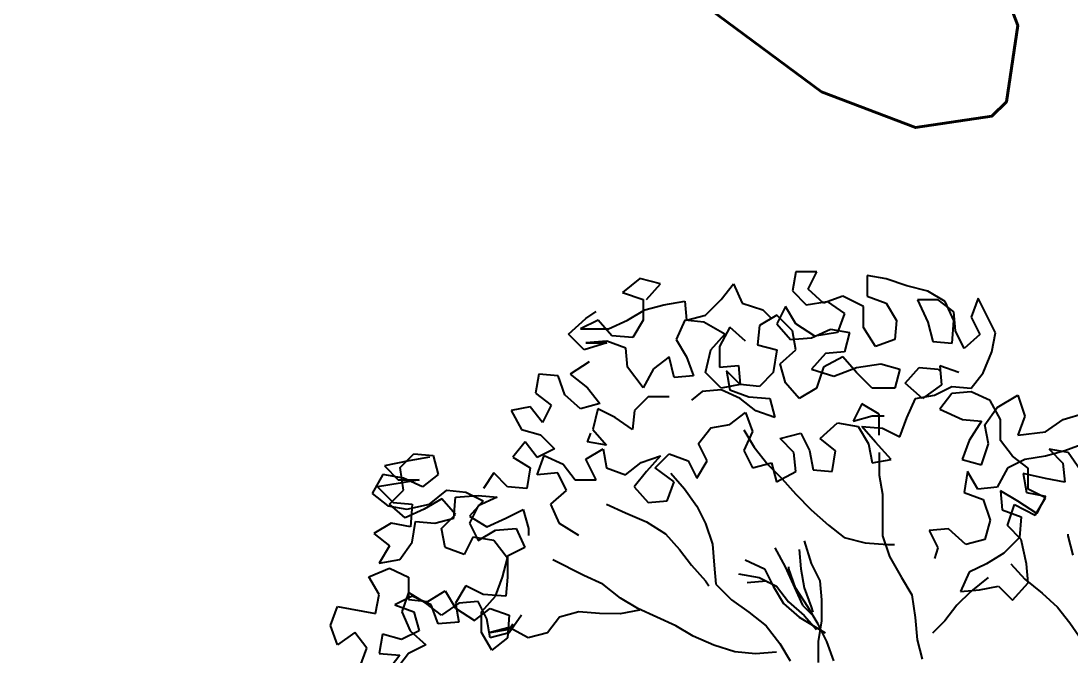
# Model space of a CAD drawing. Header units: millimetres. Extents: x 684983 to 685377, y 990360 to 990509.
# Drawn here: x 685048.717 to 685049.589, y 990439.034 to 990439.561 of the extents above; entities that cross this region are included whole.
import ezdxf

# ---------------------------------------------------------------- set-up
doc = ezdxf.new("R2010")
doc.units = ezdxf.units.MM
doc.layers.add('GRID LEVELS', color=7, linetype='Continuous', lineweight=13)
doc.layers.add('TEAK', color=7, linetype='Continuous')
doc.styles.get("Standard").update_dxf_attribs({"font": 'RomanS'})

# ---------------------------------------------------------------- blocks, each defined once
blk = doc.blocks.new('A$C25655A80')
at = {"color": 62}
for p, q in [((-0.52787, 1.97884), (-0.53749, 1.97116)), ((-0.51633, 1.97595), (-0.52787, 1.97884)), ((-0.44135, 1.98261), (-0.44328, 1.97204)), ((-0.42981, 1.9826), (-0.44135, 1.98261)), ((-0.43463, 1.97299), (-0.42981, 1.9826)), ((-0.40193, 1.98065), (-0.40194, 1.96911)), ((-0.39136, 1.97872), (-0.40193, 1.98065)), ((-0.37983, 1.97486), (-0.39136, 1.97872)), ((-0.52403, 1.9673), (-0.51633, 1.97595)), ((-0.4827, 1.96727), (-0.47596, 1.97591)), ((-0.47596, 1.97591), (-0.47116, 1.96533)), ((-0.44328, 1.97204), (-0.43559, 1.96434)), ((-0.42598, 1.96529), (-0.43463, 1.97299)), ((-0.3683, 1.97197), (-0.37983, 1.97486)), ((-0.35869, 1.96619), (-0.3683, 1.97197)), ((-0.53749, 1.97116), (-0.52595, 1.96731)), ((-0.52595, 1.96731), (-0.52596, 1.95577)), ((-0.51442, 1.96441), (-0.50288, 1.96632)), ((-0.50288, 1.96632), (-0.50193, 1.95575)), ((-0.49136, 1.95862), (-0.4827, 1.96727)), ((-0.43559, 1.96434), (-0.42406, 1.96625)), ((-0.4154, 1.96913), (-0.42598, 1.96529)), ((-0.42406, 1.96625), (-0.41445, 1.95951)), ((-0.40387, 1.96335), (-0.4154, 1.96913)), ((-0.40194, 1.96911), (-0.39137, 1.96526)), ((-0.37407, 1.96717), (-0.36831, 1.95466)), ((-0.36253, 1.96716), (-0.37407, 1.96717)), ((-0.35389, 1.96042), (-0.36253, 1.96716)), ((-0.35389, 1.95561), (-0.35869, 1.96619)), ((-0.34042, 1.9681), (-0.34428, 1.95753)), ((-0.33083, 1.94886), (-0.34042, 1.9681)), ((-0.55769, 1.95676), (-0.55192, 1.9606)), ((-0.53462, 1.95578), (-0.525, 1.96154)), ((-0.525, 1.96154), (-0.51442, 1.96441)), ((-0.47116, 1.96533), (-0.45963, 1.96148)), ((-0.45963, 1.96148), (-0.45483, 1.95667)), ((-0.44713, 1.96339), (-0.45195, 1.95378)), ((-0.44137, 1.95377), (-0.44713, 1.96339)), ((-0.40388, 1.95181), (-0.40387, 1.96335)), ((-0.39137, 1.96526), (-0.38561, 1.95564)), ((-0.35294, 1.94984), (-0.35389, 1.96042)), ((-0.56731, 1.94812), (-0.55769, 1.95676)), ((-0.55096, 1.95579), (-0.56058, 1.95099)), ((-0.54328, 1.94713), (-0.55096, 1.95579)), ((-0.5452, 1.95098), (-0.53462, 1.95578)), ((-0.52596, 1.95577), (-0.53174, 1.94616)), ((-0.50289, 1.95575), (-0.50771, 1.94518)), ((-0.49232, 1.95478), (-0.50289, 1.95575)), ((-0.50193, 1.95575), (-0.49136, 1.95862)), ((-0.48079, 1.94804), (-0.49232, 1.95478)), ((-0.45194, 1.95859), (-0.46156, 1.95283)), ((-0.4433, 1.94993), (-0.45194, 1.95859)), ((-0.41445, 1.95951), (-0.41831, 1.94894)), ((-0.38561, 1.95564), (-0.38659, 1.94507)), ((-0.36831, 1.95466), (-0.36544, 1.94409)), ((-0.35486, 1.94312), (-0.35389, 1.95561)), ((-0.34428, 1.95753), (-0.33948, 1.94791)), ((-0.56058, 1.95099), (-0.5452, 1.95098)), ((-0.4779, 1.95188), (-0.48368, 1.94131)), ((-0.46926, 1.94418), (-0.4779, 1.95188)), ((-0.46156, 1.95283), (-0.46253, 1.94225)), ((-0.45195, 1.95378), (-0.44426, 1.94512)), ((-0.44139, 1.93935), (-0.4433, 1.94993)), ((-0.4308, 1.94703), (-0.44137, 1.95377)), ((-0.43273, 1.94607), (-0.42215, 1.95087)), ((-0.41831, 1.94894), (-0.4308, 1.94703)), ((-0.42215, 1.95087), (-0.41158, 1.94894)), ((-0.41158, 1.94894), (-0.41447, 1.93836)), ((-0.39716, 1.94123), (-0.40388, 1.95181)), ((-0.34814, 1.94023), (-0.35294, 1.94984)), ((-0.33276, 1.93829), (-0.33083, 1.94886)), ((-0.55866, 1.93946), (-0.56731, 1.94812)), ((-0.54616, 1.94329), (-0.55866, 1.93946)), ((-0.54616, 1.94425), (-0.5577, 1.9433)), ((-0.5577, 1.9433), (-0.54616, 1.94329)), ((-0.53559, 1.9404), (-0.54616, 1.94425)), ((-0.53174, 1.94616), (-0.54328, 1.94713)), ((-0.50771, 1.94518), (-0.50195, 1.93556)), ((-0.48849, 1.93939), (-0.48079, 1.94804)), ((-0.44426, 1.94512), (-0.43273, 1.94607)), ((-0.38659, 1.94507), (-0.39716, 1.94123)), ((-0.36544, 1.94409), (-0.35486, 1.94312)), ((-0.33948, 1.94791), (-0.34814, 1.94023)), ((-0.53464, 1.92982), (-0.53559, 1.9404)), ((-0.49138, 1.9269), (-0.48849, 1.93939)), ((-0.48368, 1.94131), (-0.48369, 1.92978)), ((-0.46253, 1.94225), (-0.45196, 1.93936)), ((-0.45196, 1.93936), (-0.45389, 1.92686)), ((-0.45004, 1.93167), (-0.44139, 1.93935)), ((-0.42504, 1.93741), (-0.43274, 1.92877)), ((-0.41447, 1.93836), (-0.42504, 1.93741)), ((-0.33758, 1.92676), (-0.33276, 1.93829)), ((-0.55579, 1.93273), (-0.56637, 1.92601)), ((-0.51156, 1.93557), (-0.52022, 1.92885)), ((-0.50869, 1.92403), (-0.51156, 1.93557)), ((-0.50195, 1.93556), (-0.49812, 1.92498)), ((-0.44717, 1.92109), (-0.45004, 1.93167)), ((-0.41543, 1.93548), (-0.42601, 1.92972)), ((-0.40775, 1.92682), (-0.41543, 1.93548)), ((-0.40775, 1.92971), (-0.39429, 1.93162)), ((-0.39429, 1.93162), (-0.38372, 1.92872)), ((-0.58367, 1.92602), (-0.5856, 1.91545)), ((-0.5731, 1.92505), (-0.58367, 1.92602)), ((-0.56637, 1.92601), (-0.55676, 1.91831)), ((-0.526, 1.91828), (-0.53464, 1.92982)), ((-0.52022, 1.92885), (-0.526, 1.91828)), ((-0.48274, 1.91824), (-0.49138, 1.9269)), ((-0.48369, 1.92978), (-0.47312, 1.93073)), ((-0.47985, 1.92785), (-0.47793, 1.91727)), ((-0.47216, 1.92015), (-0.47985, 1.92785)), ((-0.47312, 1.93073), (-0.47216, 1.92015)), ((-0.45389, 1.92686), (-0.46159, 1.91918)), ((-0.43274, 1.92877), (-0.42025, 1.92491)), ((-0.42601, 1.92972), (-0.42987, 1.91819)), ((-0.42025, 1.92491), (-0.40775, 1.92971)), ((-0.39911, 1.91816), (-0.40775, 1.92682)), ((-0.38372, 1.92872), (-0.38661, 1.91815)), ((-0.38084, 1.92103), (-0.37314, 1.92967)), ((-0.37314, 1.92967), (-0.36257, 1.9287)), ((-0.36257, 1.9287), (-0.36161, 1.92774)), ((-0.3616, 1.93063), (-0.36065, 1.92005)), ((-0.35103, 1.92677), (-0.3616, 1.93063)), ((-0.34431, 1.91811), (-0.33758, 1.92676)), ((-0.56926, 1.91447), (-0.5731, 1.92505)), ((-0.49812, 1.92498), (-0.50869, 1.92403)), ((-0.47216, 1.92015), (-0.48274, 1.91824)), ((-0.46159, 1.91918), (-0.47216, 1.92015)), ((-0.43949, 1.91243), (-0.44717, 1.92109)), ((-0.37123, 1.91237), (-0.38084, 1.92103)), ((-0.36065, 1.92005), (-0.37123, 1.91237)), ((-0.5856, 1.91545), (-0.57696, 1.90871)), ((-0.56062, 1.90678), (-0.56926, 1.91447)), ((-0.55676, 1.91831), (-0.55004, 1.90965)), ((-0.49332, 1.91633), (-0.49909, 1.91153)), ((-0.48274, 1.91728), (-0.49332, 1.91633)), ((-0.47217, 1.91246), (-0.48274, 1.91728)), ((-0.47793, 1.91727), (-0.46736, 1.91342)), ((-0.42987, 1.91819), (-0.43949, 1.91243)), ((-0.38661, 1.91815), (-0.39911, 1.91816)), ((-0.37508, 1.91237), (-0.3645, 1.91429)), ((-0.3645, 1.91429), (-0.35489, 1.91908)), ((-0.35489, 1.91524), (-0.36163, 1.90659)), ((-0.35489, 1.91908), (-0.34431, 1.91811)), ((-0.34431, 1.91619), (-0.35489, 1.91524)), ((-0.33374, 1.91137), (-0.34431, 1.91619)), ((-0.3299, 1.90753), (-0.31836, 1.91424)), ((-0.31836, 1.91424), (-0.31453, 1.9027)), ((-0.57696, 1.90871), (-0.58177, 1.8991)), ((-0.55004, 1.90965), (-0.56062, 1.90678)), ((-0.52312, 1.91347), (-0.53082, 1.90579)), ((-0.51158, 1.91346), (-0.52312, 1.91347)), ((-0.46353, 1.90572), (-0.47217, 1.91246)), ((-0.46736, 1.91342), (-0.45583, 1.91245)), ((-0.45583, 1.91245), (-0.45295, 1.90187)), ((-0.40488, 1.90952), (-0.4097, 1.89991)), ((-0.39528, 1.90374), (-0.40488, 1.90952)), ((-0.3799, 1.9018), (-0.37508, 1.91237)), ((-0.32799, 1.90079), (-0.33374, 1.91137)), ((-0.58849, 1.90776), (-0.59907, 1.90585)), ((-0.59907, 1.90585), (-0.59331, 1.89527)), ((-0.58177, 1.8991), (-0.58849, 1.90776)), ((-0.551, 1.90677), (-0.5539, 1.89523)), ((-0.54139, 1.90195), (-0.551, 1.90677)), ((-0.53082, 1.90579), (-0.53179, 1.89521)), ((-0.47795, 1.89805), (-0.46929, 1.90477)), ((-0.46929, 1.90477), (-0.46546, 1.89419)), ((-0.45295, 1.90187), (-0.46353, 1.90572)), ((-0.4097, 1.89991), (-0.39912, 1.90278)), ((-0.39912, 1.90278), (-0.39239, 1.90278)), ((-0.39529, 1.8922), (-0.39528, 1.90374)), ((-0.36163, 1.90659), (-0.34914, 1.90081)), ((-0.33664, 1.89792), (-0.3299, 1.90753)), ((-0.31453, 1.9027), (-0.31838, 1.89213)), ((-0.29338, 1.90076), (-0.28088, 1.9046)), ((-0.53179, 1.89521), (-0.54139, 1.90195)), ((-0.48853, 1.89613), (-0.47795, 1.89805)), ((-0.42797, 1.89031), (-0.41835, 1.89895)), ((-0.41835, 1.89895), (-0.40682, 1.89702)), ((-0.40682, 1.89702), (-0.40106, 1.8874)), ((-0.40489, 1.89702), (-0.39336, 1.89605)), ((-0.39721, 1.88836), (-0.40489, 1.89702)), ((-0.38375, 1.89123), (-0.3799, 1.9018)), ((-0.34914, 1.90081), (-0.33856, 1.89984)), ((-0.33856, 1.89984), (-0.3453, 1.88927)), ((-0.33473, 1.88734), (-0.33664, 1.89792)), ((-0.328, 1.88926), (-0.32799, 1.90079)), ((-0.303, 1.89404), (-0.29338, 1.90076)), ((-0.59331, 1.89527), (-0.58274, 1.89238)), ((-0.58274, 1.89238), (-0.57506, 1.88468)), ((-0.55679, 1.88851), (-0.55486, 1.89331)), ((-0.5539, 1.89523), (-0.54622, 1.88657)), ((-0.49527, 1.88749), (-0.48853, 1.89613)), ((-0.46546, 1.89419), (-0.47028, 1.88362)), ((-0.47026, 1.89516), (-0.46451, 1.88554)), ((-0.45008, 1.89033), (-0.43854, 1.89321)), ((-0.43854, 1.89321), (-0.43375, 1.88359)), ((-0.39336, 1.89605), (-0.38375, 1.89123)), ((-0.31838, 1.89213), (-0.303, 1.89404)), ((-0.59139, 1.88854), (-0.59813, 1.87989)), ((-0.58467, 1.87988), (-0.59139, 1.88854)), ((-0.57506, 1.88468), (-0.58467, 1.87988)), ((-0.55776, 1.87889), (-0.54814, 1.88465)), ((-0.54622, 1.88657), (-0.55679, 1.88851)), ((-0.54814, 1.88465), (-0.54623, 1.87408)), ((-0.49047, 1.87787), (-0.49527, 1.88749)), ((-0.46451, 1.88554), (-0.45682, 1.87592)), ((-0.4424, 1.88263), (-0.45008, 1.89033)), ((-0.41933, 1.88357), (-0.42797, 1.89031)), ((-0.40106, 1.8874), (-0.39914, 1.87683)), ((-0.38857, 1.87874), (-0.39721, 1.88836)), ((-0.3453, 1.88927), (-0.34916, 1.8787)), ((-0.33858, 1.87581), (-0.33473, 1.88734)), ((-0.32128, 1.8806), (-0.328, 1.88926)), ((-0.28186, 1.88729), (-0.29243, 1.88346)), ((-0.66062, 1.87418), (-0.65292, 1.88187)), ((-0.64427, 1.87994), (-0.65581, 1.87802)), ((-0.65292, 1.88187), (-0.64235, 1.88089)), ((-0.64235, 1.88089), (-0.63948, 1.87032)), ((-0.59813, 1.87989), (-0.58852, 1.87412)), ((-0.58468, 1.87027), (-0.58083, 1.88084)), ((-0.58083, 1.88084), (-0.57026, 1.87602)), ((-0.552, 1.86735), (-0.55776, 1.87889)), ((-0.527, 1.87694), (-0.51642, 1.88078)), ((-0.51642, 1.88078), (-0.52412, 1.87213)), ((-0.51931, 1.87405), (-0.51161, 1.88174)), ((-0.51161, 1.88174), (-0.50104, 1.87788)), ((-0.47028, 1.88362), (-0.46548, 1.874)), ((-0.44145, 1.87206), (-0.4424, 1.88263)), ((-0.43375, 1.88359), (-0.43183, 1.87301)), ((-0.42126, 1.87204), (-0.41933, 1.88357)), ((-0.39914, 1.87683), (-0.38857, 1.87874)), ((-0.39529, 1.88259), (-0.39531, 1.87009)), ((-0.31263, 1.87386), (-0.32128, 1.8806)), ((-0.30301, 1.88058), (-0.31455, 1.87867)), ((-0.29243, 1.88346), (-0.30301, 1.88058)), ((-0.30109, 1.88443), (-0.2934, 1.87673)), ((-0.29051, 1.8825), (-0.30109, 1.88443)), ((-0.28379, 1.87288), (-0.29051, 1.8825)), ((-0.65581, 1.87802), (-0.66927, 1.87515)), ((-0.66927, 1.87515), (-0.66159, 1.86745)), ((-0.65871, 1.86168), (-0.66062, 1.87418)), ((-0.58852, 1.87412), (-0.59046, 1.86258)), ((-0.57026, 1.87602), (-0.56354, 1.86736)), ((-0.54623, 1.87408), (-0.53566, 1.87022)), ((-0.53566, 1.87022), (-0.527, 1.87694)), ((-0.50874, 1.86635), (-0.51931, 1.87405)), ((-0.50104, 1.87788), (-0.49624, 1.86826)), ((-0.49624, 1.86826), (-0.49047, 1.87787)), ((-0.46548, 1.874), (-0.4549, 1.87688)), ((-0.45682, 1.87592), (-0.44914, 1.86822)), ((-0.4549, 1.87688), (-0.45203, 1.8663)), ((-0.43183, 1.87301), (-0.42126, 1.87204)), ((-0.34916, 1.8787), (-0.33858, 1.87581)), ((-0.32417, 1.87387), (-0.32994, 1.86331)), ((-0.31455, 1.87867), (-0.32417, 1.87387)), ((-0.31264, 1.86233), (-0.31263, 1.87386)), ((-0.2934, 1.87673), (-0.29245, 1.86615)), ((-0.67024, 1.87035), (-0.67602, 1.85978)), ((-0.6587, 1.86841), (-0.67024, 1.87035)), ((-0.66159, 1.86745), (-0.65005, 1.86744)), ((-0.65005, 1.86744), (-0.66063, 1.86553)), ((-0.64813, 1.8636), (-0.6587, 1.86841)), ((-0.63948, 1.87032), (-0.64813, 1.8636)), ((-0.60871, 1.87125), (-0.61449, 1.8626)), ((-0.60103, 1.86355), (-0.60871, 1.87125)), ((-0.57315, 1.87122), (-0.58468, 1.87027)), ((-0.56835, 1.8616), (-0.57315, 1.87122)), ((-0.56354, 1.86736), (-0.552, 1.86735)), ((-0.52412, 1.87213), (-0.53086, 1.86349)), ((-0.51066, 1.87116), (-0.50298, 1.8625)), ((-0.45203, 1.8663), (-0.44145, 1.87206)), ((-0.44914, 1.86822), (-0.44146, 1.85956)), ((-0.39531, 1.87009), (-0.39339, 1.85952)), ((-0.34628, 1.87197), (-0.34821, 1.86044)), ((-0.34052, 1.86235), (-0.34628, 1.87197)), ((-0.31552, 1.87098), (-0.3136, 1.86041)), ((-0.30302, 1.86809), (-0.31552, 1.87098)), ((-0.29245, 1.86615), (-0.30302, 1.86809)), ((-0.66063, 1.86553), (-0.67313, 1.86362)), ((-0.67313, 1.86362), (-0.66448, 1.85496)), ((-0.66641, 1.854), (-0.65871, 1.86168)), ((-0.6443, 1.85398), (-0.63468, 1.86166)), ((-0.63468, 1.86166), (-0.6241, 1.86069)), ((-0.59046, 1.86258), (-0.60103, 1.86355)), ((-0.57701, 1.85392), (-0.56835, 1.8616)), ((-0.53086, 1.86349), (-0.52317, 1.85483)), ((-0.5126, 1.85578), (-0.50874, 1.86635)), ((-0.50298, 1.8625), (-0.49626, 1.85288)), ((-0.32994, 1.86331), (-0.34052, 1.86235)), ((-0.32802, 1.86138), (-0.32707, 1.85081)), ((-0.31842, 1.8556), (-0.32802, 1.86138)), ((-0.30303, 1.85751), (-0.31264, 1.86233)), ((-0.67602, 1.85978), (-0.66737, 1.85304)), ((-0.63757, 1.85686), (-0.64718, 1.8511)), ((-0.62988, 1.8482), (-0.63757, 1.85686)), ((-0.63085, 1.84628), (-0.62987, 1.85781)), ((-0.62987, 1.85781), (-0.61738, 1.85876)), ((-0.6241, 1.86069), (-0.6145, 1.85588)), ((-0.6145, 1.85588), (-0.62219, 1.84723)), ((-0.61738, 1.85876), (-0.6068, 1.85779)), ((-0.6068, 1.85779), (-0.61738, 1.85299)), ((-0.52317, 1.85483), (-0.5126, 1.85578)), ((-0.44146, 1.85956), (-0.43281, 1.8509)), ((-0.39339, 1.85952), (-0.39341, 1.83645)), ((-0.34821, 1.86044), (-0.33764, 1.85658)), ((-0.33764, 1.85658), (-0.33381, 1.84504)), ((-0.30785, 1.84887), (-0.31842, 1.8556)), ((-0.3136, 1.86041), (-0.30303, 1.85847)), ((-0.30881, 1.84791), (-0.30303, 1.85751)), ((-0.30303, 1.85847), (-0.30785, 1.84887)), ((-0.66737, 1.85304), (-0.6568, 1.85111)), ((-0.65776, 1.8463), (-0.66641, 1.854)), ((-0.66448, 1.85496), (-0.65391, 1.85399)), ((-0.64718, 1.8511), (-0.65776, 1.8463)), ((-0.6568, 1.85111), (-0.6443, 1.85398)), ((-0.65391, 1.85399), (-0.65488, 1.84149)), ((-0.61738, 1.85299), (-0.6222, 1.84339)), ((-0.60201, 1.84625), (-0.59239, 1.85105)), ((-0.59239, 1.85105), (-0.58952, 1.84047)), ((-0.57221, 1.84334), (-0.57701, 1.85392)), ((-0.54625, 1.85389), (-0.53568, 1.84907)), ((-0.49626, 1.85288), (-0.49146, 1.84327)), ((-0.43281, 1.8509), (-0.42321, 1.84224)), ((-0.32707, 1.85081), (-0.3165, 1.84695)), ((-0.3242, 1.84215), (-0.32034, 1.85368)), ((-0.32034, 1.85368), (-0.30881, 1.84791)), ((-0.65393, 1.83284), (-0.652, 1.84437)), ((-0.652, 1.84437), (-0.64142, 1.8434)), ((-0.64142, 1.8434), (-0.63085, 1.84628)), ((-0.63758, 1.84052), (-0.62988, 1.8482)), ((-0.62219, 1.84723), (-0.61259, 1.84145)), ((-0.61259, 1.84145), (-0.60201, 1.84625)), ((-0.53568, 1.84907), (-0.52414, 1.84426)), ((-0.52414, 1.84426), (-0.51358, 1.83752)), ((-0.33381, 1.84504), (-0.3367, 1.83447)), ((-0.3165, 1.84695), (-0.31747, 1.83542)), ((-0.66546, 1.84343), (-0.67507, 1.83767)), ((-0.65488, 1.84149), (-0.66546, 1.84343)), ((-0.63567, 1.82994), (-0.63758, 1.84052)), ((-0.6222, 1.84339), (-0.6174, 1.83377)), ((-0.6174, 1.83377), (-0.60778, 1.83953)), ((-0.60778, 1.83953), (-0.59625, 1.84048)), ((-0.59625, 1.84048), (-0.59145, 1.8299)), ((-0.58952, 1.84047), (-0.58952, 1.83663)), ((-0.56164, 1.8366), (-0.57221, 1.84334)), ((-0.49146, 1.84327), (-0.48763, 1.83173)), ((-0.42321, 1.84224), (-0.41456, 1.83551)), ((-0.35688, 1.84026), (-0.36746, 1.83931)), ((-0.36746, 1.83931), (-0.36266, 1.82969)), ((-0.34728, 1.8316), (-0.35688, 1.84026)), ((-0.31651, 1.83445), (-0.3242, 1.84215)), ((-0.67507, 1.83767), (-0.66643, 1.83093)), ((-0.66067, 1.82323), (-0.65393, 1.83284)), ((-0.62028, 1.83569), (-0.6251, 1.82608)), ((-0.60875, 1.83376), (-0.62028, 1.83569)), ((-0.60107, 1.82414), (-0.60875, 1.83376)), ((-0.51358, 1.83752), (-0.50589, 1.82886)), ((-0.43668, 1.8336), (-0.43284, 1.8211)), ((-0.41456, 1.83551), (-0.40303, 1.83261)), ((-0.40303, 1.83261), (-0.39053, 1.83164)), ((-0.39341, 1.83645), (-0.38958, 1.82491)), ((-0.3367, 1.83447), (-0.34728, 1.8316)), ((-0.31747, 1.83542), (-0.32613, 1.82677)), ((-0.31364, 1.82099), (-0.31651, 1.83445)), ((-0.29055, 1.83635), (-0.29055, 1.83731)), ((-0.28768, 1.82578), (-0.29055, 1.83635)), ((-0.66643, 1.83093), (-0.67221, 1.82132)), ((-0.6251, 1.82608), (-0.63567, 1.82994)), ((-0.59145, 1.8299), (-0.60107, 1.8251)), ((-0.50589, 1.82886), (-0.49917, 1.8202)), ((-0.48763, 1.83173), (-0.48668, 1.82019)), ((-0.45302, 1.82977), (-0.44726, 1.81919)), ((-0.43956, 1.8288), (-0.43861, 1.81822)), ((-0.39053, 1.83164), (-0.38669, 1.83163)), ((-0.36266, 1.82969), (-0.36459, 1.82392)), ((-0.32613, 1.82677), (-0.33575, 1.82101)), ((-0.67221, 1.82132), (-0.66067, 1.82323)), ((-0.60396, 1.81357), (-0.60107, 1.82414)), ((-0.60107, 1.8251), (-0.60108, 1.81357)), ((-0.55878, 1.81449), (-0.57607, 1.82316)), ((-0.46937, 1.82306), (-0.4588, 1.81824)), ((-0.43284, 1.8211), (-0.42804, 1.81148)), ((-0.38958, 1.82491), (-0.38286, 1.81337)), ((-0.33575, 1.82101), (-0.34537, 1.81622)), ((-0.32229, 1.821), (-0.31461, 1.81234)), ((-0.31269, 1.81042), (-0.31364, 1.82099)), ((-0.67798, 1.81364), (-0.66644, 1.81843)), ((-0.66644, 1.81843), (-0.65587, 1.81362)), ((-0.49917, 1.8202), (-0.49149, 1.81154)), ((-0.48668, 1.82019), (-0.48572, 1.80962)), ((-0.47322, 1.81537), (-0.46169, 1.81344)), ((-0.4588, 1.81824), (-0.454, 1.80862)), ((-0.44726, 1.81919), (-0.43767, 1.79804)), ((-0.44534, 1.81823), (-0.44534, 1.81919)), ((-0.44151, 1.80765), (-0.44534, 1.81823)), ((-0.43861, 1.81822), (-0.4367, 1.80765)), ((-0.34537, 1.81622), (-0.35018, 1.80565)), ((-0.67222, 1.80402), (-0.67798, 1.81364)), ((-0.65587, 1.81362), (-0.65588, 1.80112)), ((-0.60782, 1.803), (-0.60396, 1.81357)), ((-0.60108, 1.81357), (-0.60205, 1.80299)), ((-0.54821, 1.80967), (-0.55878, 1.81449)), ((-0.5386, 1.80197), (-0.54821, 1.80967)), ((-0.49149, 1.81154), (-0.48957, 1.80866)), ((-0.48572, 1.80962), (-0.47708, 1.80096)), ((-0.46842, 1.81056), (-0.45784, 1.81151)), ((-0.46169, 1.81344), (-0.45208, 1.80862)), ((-0.45784, 1.81151), (-0.45688, 1.81055)), ((-0.42804, 1.81148), (-0.42709, 1.80091)), ((-0.38286, 1.81337), (-0.3771, 1.80375)), ((-0.3348, 1.81332), (-0.34442, 1.80564)), ((-0.32135, 1.80081), (-0.31269, 1.81042)), ((-0.31461, 1.81234), (-0.305, 1.80464)), ((-0.67415, 1.79345), (-0.67222, 1.80402)), ((-0.65588, 1.80496), (-0.65973, 1.79439)), ((-0.64627, 1.79919), (-0.65588, 1.80496)), ((-0.64531, 1.80015), (-0.63569, 1.80591)), ((-0.63569, 1.80591), (-0.62993, 1.79629)), ((-0.62415, 1.80878), (-0.62993, 1.79917)), ((-0.61454, 1.80397), (-0.62415, 1.80878)), ((-0.60205, 1.80299), (-0.61454, 1.80397)), ((-0.454, 1.80862), (-0.44824, 1.79901)), ((-0.45208, 1.80862), (-0.44536, 1.79997)), ((-0.43479, 1.79707), (-0.44151, 1.80765)), ((-0.4367, 1.80765), (-0.43286, 1.79707)), ((-0.3771, 1.80375), (-0.37519, 1.79125)), ((-0.34442, 1.80564), (-0.35211, 1.79796)), ((-0.35018, 1.80565), (-0.33961, 1.8066)), ((-0.33961, 1.8066), (-0.32903, 1.80851)), ((-0.32903, 1.80851), (-0.32135, 1.80081)), ((-0.305, 1.80464), (-0.29636, 1.79694)), ((-0.69915, 1.78674), (-0.6953, 1.79731)), ((-0.6953, 1.79731), (-0.67415, 1.79345)), ((-0.65396, 1.80304), (-0.66357, 1.79824)), ((-0.66357, 1.79824), (-0.653, 1.79439)), ((-0.65588, 1.80112), (-0.64531, 1.80015)), ((-0.64339, 1.79822), (-0.65396, 1.80304)), ((-0.63763, 1.79245), (-0.64627, 1.79919)), ((-0.63955, 1.78765), (-0.64339, 1.79822)), ((-0.62801, 1.79917), (-0.63763, 1.79245)), ((-0.62993, 1.79917), (-0.62802, 1.7886)), ((-0.61743, 1.80012), (-0.62801, 1.79917)), ((-0.61263, 1.79051), (-0.61743, 1.80012)), ((-0.61551, 1.79435), (-0.60782, 1.803)), ((-0.52899, 1.7962), (-0.5386, 1.80197)), ((-0.47708, 1.80096), (-0.46747, 1.79422)), ((-0.44824, 1.79901), (-0.4396, 1.79131)), ((-0.44536, 1.79997), (-0.43671, 1.79227)), ((-0.43767, 1.79804), (-0.43191, 1.79226)), ((-0.42709, 1.80091), (-0.4271, 1.78937)), ((-0.35211, 1.79796), (-0.35885, 1.78931)), ((-0.65973, 1.79439), (-0.65494, 1.78381)), ((-0.653, 1.79439), (-0.65013, 1.78381)), ((-0.62993, 1.79629), (-0.61936, 1.78955)), ((-0.61936, 1.78955), (-0.61071, 1.79627)), ((-0.61552, 1.78282), (-0.61551, 1.79435)), ((-0.61071, 1.79627), (-0.60013, 1.79242)), ((-0.60013, 1.79242), (-0.60111, 1.77992)), ((-0.59341, 1.79241), (-0.60014, 1.7828)), ((-0.56168, 1.7943), (-0.57226, 1.79143)), ((-0.55015, 1.79333), (-0.56168, 1.7943)), ((-0.53861, 1.79332), (-0.55015, 1.79333)), ((-0.52803, 1.79523), (-0.53861, 1.79332)), ((-0.50785, 1.78656), (-0.52899, 1.7962)), ((-0.46747, 1.79422), (-0.45787, 1.78652)), ((-0.43671, 1.79227), (-0.42999, 1.78457)), ((-0.42903, 1.78745), (-0.43479, 1.79707)), ((-0.43286, 1.79707), (-0.4319, 1.79418)), ((-0.29636, 1.79694), (-0.28964, 1.78829)), ((-0.69532, 1.77616), (-0.69915, 1.78674)), ((-0.62802, 1.7886), (-0.63955, 1.78765)), ((-0.61072, 1.77993), (-0.61263, 1.79051)), ((-0.60014, 1.78569), (-0.61072, 1.78281)), ((-0.60014, 1.78473), (-0.59822, 1.78761)), ((-0.58957, 1.77991), (-0.60014, 1.78569)), ((-0.57226, 1.79143), (-0.57899, 1.78278)), ((-0.49825, 1.78079), (-0.50785, 1.78656)), ((-0.45787, 1.78652), (-0.45019, 1.7769)), ((-0.4396, 1.79131), (-0.42519, 1.78264)), ((-0.4271, 1.78937), (-0.42904, 1.77784)), ((-0.42423, 1.77784), (-0.42903, 1.78745)), ((-0.37519, 1.79125), (-0.37424, 1.77875)), ((-0.35885, 1.78931), (-0.36559, 1.78259)), ((-0.28964, 1.78829), (-0.28292, 1.77867)), ((-0.6857, 1.78288), (-0.69532, 1.77616)), ((-0.67898, 1.77422), (-0.6857, 1.78288)), ((-0.67032, 1.78191), (-0.67225, 1.77133)), ((-0.65975, 1.77901), (-0.67032, 1.78191)), ((-0.65013, 1.78381), (-0.65975, 1.77901)), ((-0.65494, 1.78381), (-0.64629, 1.77612)), ((-0.60976, 1.7732), (-0.61552, 1.78282)), ((-0.61072, 1.78281), (-0.60014, 1.78473)), ((-0.60014, 1.7828), (-0.61072, 1.77993)), ((-0.60111, 1.77992), (-0.60976, 1.7732)), ((-0.57899, 1.78278), (-0.58957, 1.77991)), ((-0.48672, 1.77597), (-0.49825, 1.78079)), ((-0.68283, 1.76365), (-0.67898, 1.77422)), ((-0.64629, 1.77612), (-0.65591, 1.77132)), ((-0.47518, 1.77211), (-0.48672, 1.77597)), ((-0.45019, 1.7769), (-0.44443, 1.76728)), ((-0.42904, 1.77784), (-0.42905, 1.7663)), ((-0.42039, 1.76726), (-0.42423, 1.77784)), ((-0.37424, 1.77875), (-0.37137, 1.76817)), ((-0.67225, 1.77133), (-0.66072, 1.77036)), ((-0.66072, 1.77036), (-0.66745, 1.76172)), ((-0.65591, 1.77132), (-0.66265, 1.76267)), ((-0.46365, 1.77114), (-0.47518, 1.77211)), ((-0.45211, 1.77209), (-0.46365, 1.77114))]:
    blk.add_line(p, q, dxfattribs=at)
blk = doc.blocks.new('TR')
blk.add_blockref('A$C25655A80', (0.01921, 0.01485, 1.34531))

msp = doc.modelspace()

# ---------------------------------------------------------------- block references
at = {"layer": 'TEAK', "xscale": 1.5, "yscale": 1.5, "zscale": 1.5}
msp.add_blockref('TR', (685049.994, 990436.357, 98.641), dxfattribs=at)

# ---------------------------------------------------------------- texts
at = {"layer": 'GRID LEVELS', "width": 0.5}
for s, p in [('98.523', (685047.62998, 990439.15777, 98.5225)), ('98.578', (685049.62998, 990439.15777, 98.57768))]:
    msp.add_text(s, height=0.8, rotation=45, dxfattribs=at).set_placement(p)

doc.saveas('drawing.dxf')
